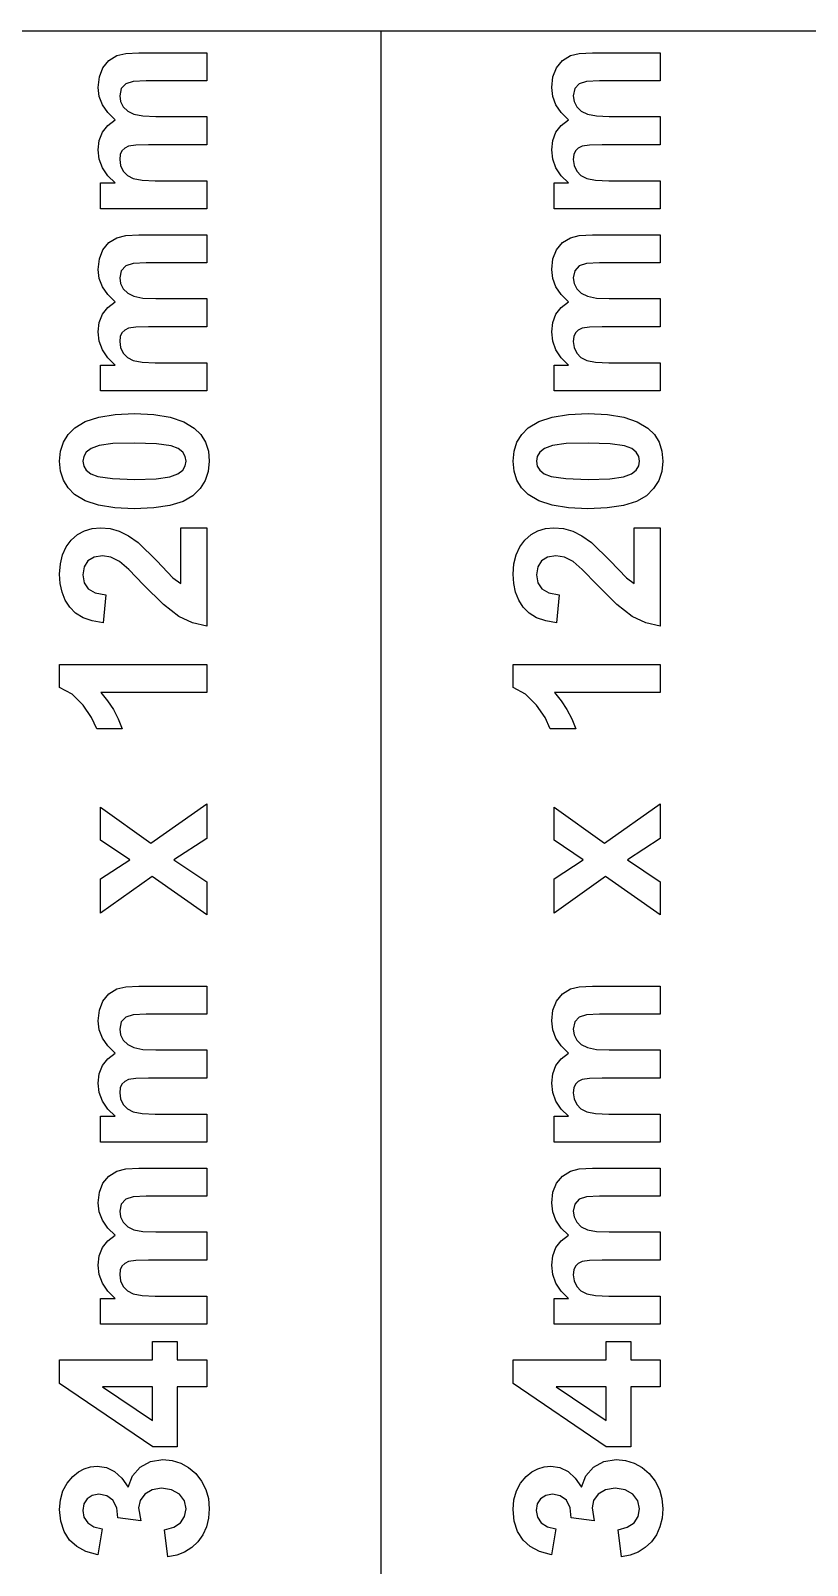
# Model space of a CAD drawing. Header units: metres. Extents: x 298 to 6408, y -126 to 1371.
# Drawn here: x 4594.4 to 4802.7, y 317.5 to 729.3 of the extents above; entities that cross this region are included whole.
import ezdxf

# ---------------------------------------------------------------- set-up
doc = ezdxf.new("R2010")
doc.units = ezdxf.units.M

msp = doc.modelspace()

# ---------------------------------------------------------------- linework, layer by layer
at = {"layer": '734mm x 120mm'}
for p, q in [((4613.74, 719.34), (4615.32, 721.24)), ((4615.32, 721.24), (4617.49, 722.59)), ((4617.49, 722.59), (4619.87, 723.17)), ((4619.87, 723.17), (4623.39, 723.36)), ((4623.39, 723.36), (4641.6, 723.36)), ((4641.6, 723.36), (4641.6, 715.83)), ((4735.4, 719.34), (4736.98, 721.24)), ((4736.98, 721.24), (4739.15, 722.59)), ((4739.15, 722.59), (4741.53, 723.17)), ((4741.53, 723.17), (4745.05, 723.36)), ((4745.05, 723.36), (4763.26, 723.36)), ((4763.26, 723.36), (4763.26, 715.83)), ((4612.47, 714.03), (4612.79, 716.93)), ((4612.79, 716.93), (4613.74, 719.34)), ((4734.13, 714.03), (4734.45, 716.93)), ((4734.45, 716.93), (4735.4, 719.34)), ((4612.75, 711.63), (4612.47, 714.03)), ((4618.64, 713.72), (4618.24, 711.83)), ((4619.85, 715.05), (4618.64, 713.72)), ((4621.83, 715.63), (4619.85, 715.05)), ((4625.32, 715.83), (4621.83, 715.63)), ((4641.6, 715.83), (4625.32, 715.83)), ((4734.41, 711.63), (4734.13, 714.03)), ((4740.3, 713.72), (4739.9, 711.83)), ((4741.51, 715.05), (4740.3, 713.72)), ((4743.49, 715.63), (4741.51, 715.05)), ((4746.98, 715.83), (4743.49, 715.63)), ((4763.26, 715.83), (4746.98, 715.83)), ((4613.6, 709.39), (4612.75, 711.63)), ((4615.01, 707.29), (4613.6, 709.39)), ((4618.24, 711.83), (4618.48, 710.29)), ((4618.48, 710.29), (4619.2, 708.85)), ((4619.2, 708.85), (4620.39, 707.65)), ((4735.26, 709.39), (4734.41, 711.63)), ((4736.67, 707.29), (4735.26, 709.39)), ((4739.9, 711.83), (4740.14, 710.29)), ((4740.14, 710.29), (4740.86, 708.85)), ((4740.86, 708.85), (4742.05, 707.65)), ((4617, 705.34), (4615.01, 707.29)), ((4615.01, 703.87), (4617, 705.34)), ((4620.39, 707.65), (4622.03, 706.84)), ((4622.03, 706.84), (4624.44, 706.38)), ((4624.44, 706.38), (4627.92, 706.22)), ((4627.92, 706.22), (4641.6, 706.22)), ((4641.6, 706.22), (4641.6, 698.68)), ((4738.66, 705.34), (4736.67, 707.29)), ((4736.67, 703.87), (4738.66, 705.34)), ((4742.05, 707.65), (4743.69, 706.84)), ((4743.69, 706.84), (4746.1, 706.38)), ((4746.1, 706.38), (4749.58, 706.22)), ((4749.58, 706.22), (4763.26, 706.22)), ((4763.26, 706.22), (4763.26, 698.68)), ((4612.75, 699.84), (4613.6, 702.04)), ((4613.6, 702.04), (4615.01, 703.87)), ((4734.41, 699.84), (4735.26, 702.04)), ((4735.26, 702.04), (4736.67, 703.87)), ((4612.47, 697.29), (4612.75, 699.84)), ((4612.75, 694.8), (4612.47, 697.29)), ((4618.38, 696.04), (4618.24, 694.74)), ((4618.83, 697.03), (4618.38, 696.04)), ((4619.57, 697.77), (4618.83, 697.03)), ((4620.62, 698.28), (4619.57, 697.77)), ((4622.57, 698.58), (4620.62, 698.28)), ((4625.99, 698.68), (4622.57, 698.58)), ((4641.6, 698.68), (4625.99, 698.68)), ((4734.13, 697.29), (4734.41, 699.84)), ((4734.41, 694.8), (4734.13, 697.29)), ((4740.04, 696.04), (4739.9, 694.74)), ((4740.49, 697.03), (4740.04, 696.04)), ((4741.23, 697.77), (4740.49, 697.03)), ((4742.28, 698.28), (4741.23, 697.77)), ((4744.23, 698.58), (4742.28, 698.28)), ((4747.65, 698.68), (4744.23, 698.58)), ((4763.26, 698.68), (4747.65, 698.68)), ((4613.6, 692.49), (4612.75, 694.8)), ((4615.02, 690.36), (4613.6, 692.49)), ((4618.24, 694.74), (4618.47, 693.08)), ((4618.47, 693.08), (4619.18, 691.6)), ((4735.26, 692.49), (4734.41, 694.8)), ((4736.68, 690.36), (4735.26, 692.49)), ((4739.9, 694.74), (4740.13, 693.08)), ((4740.13, 693.08), (4740.84, 691.6)), ((4613.11, 681.46), (4613.11, 688.41)), ((4613.11, 688.41), (4617, 688.41)), ((4617, 688.41), (4615.02, 690.36)), ((4619.18, 691.6), (4620.32, 690.4)), ((4620.32, 690.4), (4621.89, 689.6)), ((4621.89, 689.6), (4624.24, 689.15)), ((4624.24, 689.15), (4627.76, 689)), ((4627.76, 689), (4641.6, 689)), ((4641.6, 689), (4641.6, 681.46)), ((4734.77, 681.46), (4734.77, 688.41)), ((4734.77, 688.41), (4738.66, 688.41)), ((4738.66, 688.41), (4736.68, 690.36)), ((4740.84, 691.6), (4741.98, 690.4)), ((4741.98, 690.4), (4743.55, 689.6)), ((4743.55, 689.6), (4745.9, 689.15)), ((4745.9, 689.15), (4749.42, 689)), ((4749.42, 689), (4763.26, 689)), ((4763.26, 689), (4763.26, 681.46)), ((4641.6, 681.46), (4613.11, 681.46)), ((4763.26, 681.46), (4734.77, 681.46)), ((4613.74, 670.49), (4615.32, 672.39)), ((4615.32, 672.39), (4617.49, 673.73)), ((4617.49, 673.73), (4619.87, 674.32)), ((4619.87, 674.32), (4623.39, 674.51)), ((4623.39, 674.51), (4641.6, 674.51)), ((4641.6, 674.51), (4641.6, 666.97)), ((4735.4, 670.49), (4736.98, 672.39)), ((4736.98, 672.39), (4739.15, 673.73)), ((4739.15, 673.73), (4741.53, 674.32)), ((4741.53, 674.32), (4745.05, 674.51)), ((4745.05, 674.51), (4763.26, 674.51)), ((4763.26, 674.51), (4763.26, 666.97)), ((4612.47, 665.18), (4612.79, 668.07)), ((4612.79, 668.07), (4613.74, 670.49)), ((4734.13, 665.18), (4734.45, 668.07)), ((4734.45, 668.07), (4735.4, 670.49)), ((4612.75, 662.78), (4612.47, 665.18)), ((4618.64, 664.87), (4618.24, 662.98)), ((4619.85, 666.19), (4618.64, 664.87)), ((4621.83, 666.78), (4619.85, 666.19)), ((4625.32, 666.97), (4621.83, 666.78)), ((4641.6, 666.97), (4625.32, 666.97)), ((4734.41, 662.78), (4734.13, 665.18)), ((4740.3, 664.87), (4739.9, 662.98)), ((4741.51, 666.19), (4740.3, 664.87)), ((4743.49, 666.78), (4741.51, 666.19)), ((4746.98, 666.97), (4743.49, 666.78)), ((4763.26, 666.97), (4746.98, 666.97)), ((4613.6, 660.53), (4612.75, 662.78)), ((4615.01, 658.44), (4613.6, 660.53)), ((4618.24, 662.98), (4618.48, 661.44)), ((4618.48, 661.44), (4619.2, 660)), ((4619.2, 660), (4620.39, 658.8)), ((4735.26, 660.53), (4734.41, 662.78)), ((4736.67, 658.44), (4735.26, 660.53)), ((4739.9, 662.98), (4740.14, 661.44)), ((4740.14, 661.44), (4740.86, 660)), ((4740.86, 660), (4742.05, 658.8)), ((4613.6, 653.18), (4615.01, 655.01)), ((4617, 656.48), (4615.01, 658.44)), ((4615.01, 655.01), (4617, 656.48)), ((4620.39, 658.8), (4622.03, 657.99)), ((4622.03, 657.99), (4624.44, 657.52)), ((4624.44, 657.52), (4627.92, 657.37)), ((4627.92, 657.37), (4641.6, 657.37)), ((4641.6, 657.37), (4641.6, 649.83)), ((4735.26, 653.18), (4736.67, 655.01)), ((4738.66, 656.48), (4736.67, 658.44)), ((4736.67, 655.01), (4738.66, 656.48)), ((4742.05, 658.8), (4743.69, 657.99)), ((4743.69, 657.99), (4746.1, 657.52)), ((4746.1, 657.52), (4749.58, 657.37)), ((4749.58, 657.37), (4763.26, 657.37)), ((4763.26, 657.37), (4763.26, 649.83)), ((4612.47, 648.44), (4612.75, 650.99)), ((4612.75, 650.99), (4613.6, 653.18)), ((4734.13, 648.44), (4734.41, 650.99)), ((4734.41, 650.99), (4735.26, 653.18)), ((4612.75, 645.95), (4612.47, 648.44)), ((4618.38, 647.18), (4618.24, 645.89)), ((4618.83, 648.18), (4618.38, 647.18)), ((4619.57, 648.91), (4618.83, 648.18)), ((4620.62, 649.43), (4619.57, 648.91)), ((4622.57, 649.73), (4620.62, 649.43)), ((4625.99, 649.83), (4622.57, 649.73)), ((4641.6, 649.83), (4625.99, 649.83)), ((4734.41, 645.95), (4734.13, 648.44)), ((4740.04, 647.18), (4739.9, 645.89)), ((4740.49, 648.18), (4740.04, 647.18)), ((4741.23, 648.91), (4740.49, 648.18)), ((4742.28, 649.43), (4741.23, 648.91)), ((4744.23, 649.73), (4742.28, 649.43)), ((4747.65, 649.83), (4744.23, 649.73)), ((4763.26, 649.83), (4747.65, 649.83)), ((4613.6, 643.64), (4612.75, 645.95)), ((4615.02, 641.51), (4613.6, 643.64)), ((4618.24, 645.89), (4618.47, 644.23)), ((4618.47, 644.23), (4619.18, 642.75)), ((4619.18, 642.75), (4620.32, 641.55)), ((4735.26, 643.64), (4734.41, 645.95)), ((4736.68, 641.51), (4735.26, 643.64)), ((4739.9, 645.89), (4740.13, 644.23)), ((4740.13, 644.23), (4740.84, 642.75)), ((4740.84, 642.75), (4741.98, 641.55)), ((4613.11, 632.61), (4613.11, 639.56)), ((4613.11, 639.56), (4617, 639.56)), ((4617, 639.56), (4615.02, 641.51)), ((4620.32, 641.55), (4621.89, 640.75)), ((4621.89, 640.75), (4624.24, 640.3)), ((4624.24, 640.3), (4627.76, 640.15)), ((4627.76, 640.15), (4641.6, 640.15)), ((4641.6, 640.15), (4641.6, 632.61)), ((4734.77, 632.61), (4734.77, 639.56)), ((4734.77, 639.56), (4738.66, 639.56)), ((4738.66, 639.56), (4736.68, 641.51)), ((4741.98, 641.55), (4743.55, 640.75)), ((4743.55, 640.75), (4745.9, 640.3)), ((4745.9, 640.3), (4749.42, 640.15)), ((4749.42, 640.15), (4763.26, 640.15)), ((4763.26, 640.15), (4763.26, 632.61)), ((4641.6, 632.61), (4613.11, 632.61)), ((4763.26, 632.61), (4734.77, 632.61)), ((4612.61, 625.56), (4617.01, 626.28)), ((4617.01, 626.28), (4622.21, 626.52)), ((4622.21, 626.52), (4627.39, 626.28)), ((4627.39, 626.28), (4631.8, 625.55)), ((4734.27, 625.56), (4738.67, 626.28)), ((4738.67, 626.28), (4743.87, 626.52)), ((4743.87, 626.52), (4749.05, 626.28)), ((4749.05, 626.28), (4753.46, 625.55)), ((4604.41, 620.91), (4606.19, 622.68)), ((4606.19, 622.68), (4609, 624.36)), ((4609, 624.36), (4612.61, 625.56)), ((4631.8, 625.55), (4635.42, 624.34)), ((4635.42, 624.34), (4638.25, 622.65)), ((4638.25, 622.65), (4640.01, 620.9)), ((4726.07, 620.91), (4727.85, 622.68)), ((4727.85, 622.68), (4730.66, 624.36)), ((4730.66, 624.36), (4734.27, 625.56)), ((4753.46, 625.55), (4757.08, 624.34)), ((4757.08, 624.34), (4759.91, 622.65)), ((4759.91, 622.65), (4761.67, 620.9)), ((4602.37, 616.45), (4603.13, 618.84)), ((4603.13, 618.84), (4604.41, 620.91)), ((4612.7, 617.93), (4610.54, 617.14)), ((4616.37, 618.46), (4612.7, 617.93)), ((4622.21, 618.63), (4616.37, 618.46)), ((4628.12, 618.44), (4622.21, 618.63)), ((4632.03, 617.85), (4628.12, 618.44)), ((4633.93, 617.14), (4632.03, 617.85)), ((4640.01, 620.9), (4641.27, 618.83)), ((4641.27, 618.83), (4642.02, 616.45)), ((4724.03, 616.45), (4724.79, 618.84)), ((4724.79, 618.84), (4726.07, 620.91)), ((4734.36, 617.93), (4732.2, 617.14)), ((4738.03, 618.46), (4734.36, 617.93)), ((4743.87, 618.63), (4738.03, 618.46)), ((4749.78, 618.44), (4743.87, 618.63)), ((4753.69, 617.85), (4749.78, 618.44)), ((4755.59, 617.14), (4753.69, 617.85)), ((4761.67, 620.9), (4762.93, 618.83)), ((4762.93, 618.83), (4763.68, 616.45)), ((4602.11, 613.75), (4602.37, 616.45)), ((4602.36, 611.05), (4602.11, 613.75)), ((4608.58, 615.04), (4608.36, 613.75)), ((4608.36, 613.75), (4608.58, 612.45)), ((4609.24, 616.17), (4608.58, 615.04)), ((4610.54, 617.14), (4609.24, 616.17)), ((4635.15, 616.19), (4633.93, 617.14)), ((4635.81, 615.04), (4635.15, 616.19)), ((4636.02, 613.75), (4635.81, 615.04)), ((4635.81, 612.46), (4636.02, 613.75)), ((4642.27, 613.75), (4642, 611.02)), ((4642.02, 616.45), (4642.27, 613.75)), ((4723.77, 613.75), (4724.03, 616.45)), ((4724.02, 611.05), (4723.77, 613.75)), ((4730.24, 615.04), (4730.02, 613.75)), ((4730.02, 613.75), (4730.24, 612.45)), ((4730.9, 616.17), (4730.24, 615.04)), ((4732.2, 617.14), (4730.9, 616.17)), ((4756.81, 616.19), (4755.59, 617.14)), ((4757.47, 615.04), (4756.81, 616.19)), ((4757.68, 613.75), (4757.47, 615.04)), ((4757.47, 612.46), (4757.68, 613.75)), ((4763.93, 613.75), (4763.66, 611.02)), ((4763.68, 616.45), (4763.93, 613.75)), ((4603.12, 608.66), (4602.36, 611.05)), ((4608.58, 612.45), (4609.24, 611.31)), ((4609.24, 611.31), (4610.45, 610.35)), ((4610.45, 610.35), (4612.36, 609.64)), ((4612.36, 609.64), (4616.28, 609.06)), ((4628.05, 609.04), (4631.72, 609.56)), ((4631.72, 609.56), (4633.87, 610.35)), ((4633.87, 610.35), (4635.16, 611.32)), ((4635.16, 611.32), (4635.81, 612.46)), ((4642, 611.02), (4641.17, 608.56)), ((4724.78, 608.66), (4724.02, 611.05)), ((4730.24, 612.45), (4730.9, 611.31)), ((4730.9, 611.31), (4732.11, 610.35)), ((4732.11, 610.35), (4734.02, 609.64)), ((4734.02, 609.64), (4737.94, 609.06)), ((4749.71, 609.04), (4753.38, 609.56)), ((4753.38, 609.56), (4755.53, 610.35)), ((4755.53, 610.35), (4756.82, 611.32)), ((4756.82, 611.32), (4757.47, 612.46)), ((4763.66, 611.02), (4762.83, 608.56)), ((4604.38, 606.59), (4603.12, 608.66)), ((4606.14, 604.84), (4604.38, 606.59)), ((4616.28, 609.06), (4622.21, 608.86)), ((4622.21, 608.86), (4628.05, 609.04)), ((4639.79, 606.39), (4637.86, 604.49)), ((4641.17, 608.56), (4639.79, 606.39)), ((4726.04, 606.59), (4724.78, 608.66)), ((4727.8, 604.84), (4726.04, 606.59)), ((4737.94, 609.06), (4743.87, 608.86)), ((4743.87, 608.86), (4749.71, 609.04)), ((4761.45, 606.39), (4759.52, 604.49)), ((4762.83, 608.56), (4761.45, 606.39)), ((4608.97, 603.15), (4606.14, 604.84)), ((4612.58, 601.94), (4608.97, 603.15)), ((4616.96, 601.22), (4612.58, 601.94)), ((4631.72, 601.86), (4627.36, 601.2)), ((4635.22, 602.95), (4631.72, 601.86)), ((4637.86, 604.49), (4635.22, 602.95)), ((4730.63, 603.15), (4727.8, 604.84)), ((4734.24, 601.94), (4730.63, 603.15)), ((4738.62, 601.22), (4734.24, 601.94)), ((4753.38, 601.86), (4749.02, 601.2)), ((4756.88, 602.95), (4753.38, 601.86)), ((4759.52, 604.49), (4756.88, 602.95)), ((4622.13, 600.98), (4616.96, 601.22)), ((4627.36, 601.2), (4622.13, 600.98)), ((4743.79, 600.98), (4738.62, 601.22)), ((4749.02, 601.2), (4743.79, 600.98)), ((4605.25, 592.58), (4606.92, 594.04)), ((4606.92, 594.04), (4608.77, 595.07)), ((4608.77, 595.07), (4610.82, 595.7)), ((4610.82, 595.7), (4613.06, 595.91)), ((4613.06, 595.91), (4615.65, 595.67)), ((4615.65, 595.67), (4618.12, 594.95)), ((4618.12, 594.95), (4620.57, 593.72)), ((4620.57, 593.72), (4623.15, 591.94)), ((4634.6, 595.91), (4641.6, 595.91)), ((4634.6, 580.94), (4634.6, 595.91)), ((4641.6, 595.91), (4641.6, 569.48)), ((4726.91, 592.58), (4728.58, 594.04)), ((4728.58, 594.04), (4730.43, 595.07)), ((4730.43, 595.07), (4732.48, 595.7)), ((4732.48, 595.7), (4734.72, 595.91)), ((4734.72, 595.91), (4737.31, 595.67)), ((4737.31, 595.67), (4739.78, 594.95)), ((4739.78, 594.95), (4742.23, 593.72)), ((4742.23, 593.72), (4744.81, 591.94)), ((4756.26, 595.91), (4763.26, 595.91)), ((4756.26, 580.94), (4756.26, 595.91)), ((4763.26, 595.91), (4763.26, 569.48)), ((4602.9, 588.63), (4603.88, 590.76)), ((4603.88, 590.76), (4605.25, 592.58)), ((4623.15, 591.94), (4628.16, 587)), ((4724.56, 588.63), (4725.54, 590.76)), ((4725.54, 590.76), (4726.91, 592.58)), ((4744.81, 591.94), (4749.82, 587)), ((4602.11, 583.43), (4602.31, 586.19)), ((4602.31, 586.19), (4602.9, 588.63)), ((4608.7, 585.37), (4608.36, 583.24)), ((4609.72, 586.99), (4608.7, 585.37)), ((4611.37, 588), (4609.72, 586.99)), ((4613.6, 588.34), (4611.37, 588)), ((4615.89, 587.95), (4613.6, 588.34)), ((4618.21, 586.79), (4615.89, 587.95)), ((4620.66, 584.65), (4618.21, 586.79)), ((4628.16, 587), (4632.51, 582.48)), ((4723.77, 583.43), (4723.97, 586.19)), ((4723.97, 586.19), (4724.56, 588.63)), ((4730.36, 585.37), (4730.02, 583.24)), ((4731.38, 586.99), (4730.36, 585.37)), ((4733.03, 588), (4731.38, 586.99)), ((4735.26, 588.34), (4733.03, 588)), ((4737.55, 587.95), (4735.26, 588.34)), ((4739.87, 586.79), (4737.55, 587.95)), ((4742.32, 584.65), (4739.87, 586.79)), ((4749.82, 587), (4754.17, 582.48)), ((4602.28, 580.89), (4602.11, 583.43)), ((4602.79, 578.56), (4602.28, 580.89)), ((4608.36, 583.24), (4608.72, 581.12)), ((4608.72, 581.12), (4609.79, 579.49)), ((4624.65, 580.53), (4620.66, 584.65)), ((4632.51, 582.48), (4634.6, 580.94)), ((4723.94, 580.89), (4723.77, 583.43)), ((4724.45, 578.56), (4723.94, 580.89)), ((4730.02, 583.24), (4730.38, 581.12)), ((4730.38, 581.12), (4731.45, 579.49)), ((4746.31, 580.53), (4742.32, 584.65)), ((4754.17, 582.48), (4756.26, 580.94)), ((4603.64, 576.46), (4602.79, 578.56)), ((4609.79, 579.49), (4611.68, 578.39)), ((4611.68, 578.39), (4614.51, 577.88)), ((4614.51, 577.88), (4613.76, 570.37)), ((4629.94, 575.25), (4624.65, 580.53)), ((4725.3, 576.46), (4724.45, 578.56)), ((4731.45, 579.49), (4733.34, 578.39)), ((4733.34, 578.39), (4736.17, 577.88)), ((4736.17, 577.88), (4735.42, 570.37)), ((4751.6, 575.25), (4746.31, 580.53)), ((4604.82, 574.58), (4603.64, 576.46)), ((4606.4, 572.99), (4604.82, 574.58)), ((4608.41, 571.75), (4606.4, 572.99)), ((4634.08, 572.06), (4629.94, 575.25)), ((4726.48, 574.58), (4725.3, 576.46)), ((4728.06, 572.99), (4726.48, 574.58)), ((4730.07, 571.75), (4728.06, 572.99)), ((4755.74, 572.06), (4751.6, 575.25)), ((4610.86, 570.88), (4608.41, 571.75)), ((4613.76, 570.37), (4610.86, 570.88)), ((4637.74, 570.34), (4634.08, 572.06)), ((4641.6, 569.48), (4637.74, 570.34)), ((4732.52, 570.88), (4730.07, 571.75)), ((4735.42, 570.37), (4732.52, 570.88)), ((4759.4, 570.34), (4755.74, 572.06)), ((4763.26, 569.48), (4759.4, 570.34)), ((4602.11, 553.06), (4602.11, 559.18)), ((4602.11, 559.18), (4641.6, 559.18)), ((4641.6, 559.18), (4641.6, 551.64)), ((4723.77, 553.06), (4723.77, 559.18)), ((4723.77, 559.18), (4763.26, 559.18)), ((4763.26, 559.18), (4763.26, 551.64)), ((4605.48, 551.23), (4602.11, 553.06)), ((4727.14, 551.23), (4723.77, 553.06)), ((4608.4, 548.31), (4605.48, 551.23)), ((4610.67, 544.98), (4608.4, 548.31)), ((4641.6, 551.64), (4613.19, 551.64)), ((4613.19, 551.64), (4615, 549.48)), ((4615, 549.48), (4616.55, 547.14)), ((4730.06, 548.31), (4727.14, 551.23)), ((4732.33, 544.98), (4730.06, 548.31)), ((4763.26, 551.64), (4734.85, 551.64)), ((4734.85, 551.64), (4736.66, 549.48)), ((4736.66, 549.48), (4738.21, 547.14)), ((4612.07, 541.9), (4610.67, 544.98)), ((4616.55, 547.14), (4617.86, 544.61)), ((4617.86, 544.61), (4618.91, 541.9)), ((4733.73, 541.9), (4732.33, 544.98)), ((4738.21, 547.14), (4739.52, 544.61)), ((4739.52, 544.61), (4740.57, 541.9)), ((4618.91, 541.9), (4612.07, 541.9)), ((4740.57, 541.9), (4733.73, 541.9)), ((4613.11, 512.04), (4613.11, 520.9)), ((4613.11, 520.9), (4626.61, 511.24)), ((4626.61, 511.24), (4641.6, 521.78)), ((4641.6, 521.78), (4641.6, 512.53)), ((4734.77, 512.04), (4734.77, 520.9)), ((4734.77, 520.9), (4748.27, 511.24)), ((4748.27, 511.24), (4763.26, 521.78)), ((4763.26, 521.78), (4763.26, 512.53)), ((4620.95, 506.73), (4613.11, 512.04)), ((4641.6, 512.53), (4632.78, 506.73)), ((4742.61, 506.73), (4734.77, 512.04)), ((4763.26, 512.53), (4754.44, 506.73)), ((4613.11, 501.69), (4620.95, 506.73)), ((4632.78, 506.73), (4641.6, 500.88)), ((4734.77, 501.69), (4742.61, 506.73)), ((4754.44, 506.73), (4763.26, 500.88)), ((4626.93, 502.33), (4613.11, 492.49)), ((4613.11, 492.49), (4613.11, 501.69)), ((4641.6, 492.06), (4626.93, 502.33)), ((4641.6, 500.88), (4641.6, 492.06)), ((4748.59, 502.33), (4734.77, 492.49)), ((4734.77, 492.49), (4734.77, 501.69)), ((4763.26, 492.06), (4748.59, 502.33)), ((4763.26, 500.88), (4763.26, 492.06)), ((4613.74, 468.88), (4615.32, 470.78)), ((4615.32, 470.78), (4617.49, 472.12)), ((4617.49, 472.12), (4619.87, 472.71)), ((4619.87, 472.71), (4623.39, 472.9)), ((4623.39, 472.9), (4641.6, 472.9)), ((4641.6, 472.9), (4641.6, 465.36)), ((4735.4, 468.88), (4736.98, 470.78)), ((4736.98, 470.78), (4739.15, 472.12)), ((4739.15, 472.12), (4741.53, 472.71)), ((4741.53, 472.71), (4745.05, 472.9)), ((4745.05, 472.9), (4763.26, 472.9)), ((4763.26, 472.9), (4763.26, 465.36)), ((4612.47, 463.57), (4612.79, 466.46)), ((4612.79, 466.46), (4613.74, 468.88)), ((4625.32, 465.36), (4621.83, 465.17)), ((4641.6, 465.36), (4625.32, 465.36)), ((4734.13, 463.57), (4734.45, 466.46)), ((4734.45, 466.46), (4735.4, 468.88)), ((4746.98, 465.36), (4743.49, 465.17)), ((4763.26, 465.36), (4746.98, 465.36)), ((4612.75, 461.17), (4612.47, 463.57)), ((4618.64, 463.26), (4618.24, 461.37)), ((4618.24, 461.37), (4618.48, 459.83)), ((4619.85, 464.59), (4618.64, 463.26)), ((4621.83, 465.17), (4619.85, 464.59)), ((4734.41, 461.17), (4734.13, 463.57)), ((4740.3, 463.26), (4739.9, 461.37)), ((4739.9, 461.37), (4740.14, 459.83)), ((4741.51, 464.59), (4740.3, 463.26)), ((4743.49, 465.17), (4741.51, 464.59)), ((4613.6, 458.92), (4612.75, 461.17)), ((4615.01, 456.83), (4613.6, 458.92)), ((4618.48, 459.83), (4619.2, 458.39)), ((4619.2, 458.39), (4620.39, 457.19)), ((4620.39, 457.19), (4622.03, 456.38)), ((4735.26, 458.92), (4734.41, 461.17)), ((4736.67, 456.83), (4735.26, 458.92)), ((4740.14, 459.83), (4740.86, 458.39)), ((4740.86, 458.39), (4742.05, 457.19)), ((4742.05, 457.19), (4743.69, 456.38)), ((4613.6, 451.57), (4615.01, 453.4)), ((4617, 454.87), (4615.01, 456.83)), ((4615.01, 453.4), (4617, 454.87)), ((4622.03, 456.38), (4624.44, 455.91)), ((4624.44, 455.91), (4627.92, 455.76)), ((4627.92, 455.76), (4641.6, 455.76)), ((4641.6, 455.76), (4641.6, 448.22)), ((4735.26, 451.57), (4736.67, 453.4)), ((4738.66, 454.87), (4736.67, 456.83)), ((4736.67, 453.4), (4738.66, 454.87)), ((4743.69, 456.38), (4746.1, 455.91)), ((4746.1, 455.91), (4749.58, 455.76)), ((4749.58, 455.76), (4763.26, 455.76)), ((4763.26, 455.76), (4763.26, 448.22)), ((4612.47, 446.83), (4612.75, 449.38)), ((4612.75, 449.38), (4613.6, 451.57)), ((4734.13, 446.83), (4734.41, 449.38)), ((4734.41, 449.38), (4735.26, 451.57)), ((4612.75, 444.34), (4612.47, 446.83)), ((4618.38, 445.57), (4618.24, 444.28)), ((4618.83, 446.57), (4618.38, 445.57)), ((4619.57, 447.3), (4618.83, 446.57)), ((4620.62, 447.82), (4619.57, 447.3)), ((4622.57, 448.12), (4620.62, 447.82)), ((4625.99, 448.22), (4622.57, 448.12)), ((4641.6, 448.22), (4625.99, 448.22)), ((4734.41, 444.34), (4734.13, 446.83)), ((4740.04, 445.57), (4739.9, 444.28)), ((4740.49, 446.57), (4740.04, 445.57)), ((4741.23, 447.3), (4740.49, 446.57)), ((4742.28, 447.82), (4741.23, 447.3)), ((4744.23, 448.12), (4742.28, 447.82)), ((4747.65, 448.22), (4744.23, 448.12)), ((4763.26, 448.22), (4747.65, 448.22)), ((4613.6, 442.03), (4612.75, 444.34)), ((4615.02, 439.9), (4613.6, 442.03)), ((4618.24, 444.28), (4618.47, 442.62)), ((4618.47, 442.62), (4619.18, 441.14)), ((4619.18, 441.14), (4620.32, 439.94)), ((4735.26, 442.03), (4734.41, 444.34)), ((4736.68, 439.9), (4735.26, 442.03)), ((4739.9, 444.28), (4740.13, 442.62)), ((4740.13, 442.62), (4740.84, 441.14)), ((4740.84, 441.14), (4741.98, 439.94)), ((4613.11, 431), (4613.11, 437.95)), ((4613.11, 437.95), (4617, 437.95)), ((4617, 437.95), (4615.02, 439.9)), ((4620.32, 439.94), (4621.89, 439.14)), ((4621.89, 439.14), (4624.24, 438.69)), ((4624.24, 438.69), (4627.76, 438.54)), ((4627.76, 438.54), (4641.6, 438.54)), ((4641.6, 438.54), (4641.6, 431)), ((4734.77, 431), (4734.77, 437.95)), ((4734.77, 437.95), (4738.66, 437.95)), ((4738.66, 437.95), (4736.68, 439.9)), ((4741.98, 439.94), (4743.55, 439.14)), ((4743.55, 439.14), (4745.9, 438.69)), ((4745.9, 438.69), (4749.42, 438.54)), ((4749.42, 438.54), (4763.26, 438.54)), ((4763.26, 438.54), (4763.26, 431)), ((4641.6, 431), (4613.11, 431)), ((4763.26, 431), (4734.77, 431)), ((4613.74, 420.02), (4615.32, 421.92)), ((4615.32, 421.92), (4617.49, 423.27)), ((4617.49, 423.27), (4619.87, 423.85)), ((4619.87, 423.85), (4623.39, 424.05)), ((4623.39, 424.05), (4641.6, 424.05)), ((4641.6, 424.05), (4641.6, 416.51)), ((4735.4, 420.02), (4736.98, 421.92)), ((4736.98, 421.92), (4739.15, 423.27)), ((4739.15, 423.27), (4741.53, 423.85)), ((4741.53, 423.85), (4745.05, 424.05)), ((4745.05, 424.05), (4763.26, 424.05)), ((4763.26, 424.05), (4763.26, 416.51)), ((4612.47, 414.71), (4612.79, 417.61)), ((4612.79, 417.61), (4613.74, 420.02)), ((4621.83, 416.32), (4619.85, 415.73)), ((4625.32, 416.51), (4621.83, 416.32)), ((4641.6, 416.51), (4625.32, 416.51)), ((4734.13, 414.71), (4734.45, 417.61)), ((4734.45, 417.61), (4735.4, 420.02)), ((4743.49, 416.32), (4741.51, 415.73)), ((4746.98, 416.51), (4743.49, 416.32)), ((4763.26, 416.51), (4746.98, 416.51)), ((4612.75, 412.32), (4612.47, 414.71)), ((4613.6, 410.07), (4612.75, 412.32)), ((4618.64, 414.4), (4618.24, 412.51)), ((4618.24, 412.51), (4618.48, 410.98)), ((4619.85, 415.73), (4618.64, 414.4)), ((4734.41, 412.32), (4734.13, 414.71)), ((4735.26, 410.07), (4734.41, 412.32)), ((4740.3, 414.4), (4739.9, 412.51)), ((4739.9, 412.51), (4740.14, 410.98)), ((4741.51, 415.73), (4740.3, 414.4)), ((4615.01, 407.97), (4613.6, 410.07)), ((4617, 406.02), (4615.01, 407.97)), ((4618.48, 410.98), (4619.2, 409.53)), ((4619.2, 409.53), (4620.39, 408.33)), ((4620.39, 408.33), (4622.03, 407.52)), ((4736.67, 407.97), (4735.26, 410.07)), ((4738.66, 406.02), (4736.67, 407.97)), ((4740.14, 410.98), (4740.86, 409.53)), ((4740.86, 409.53), (4742.05, 408.33)), ((4742.05, 408.33), (4743.69, 407.52)), ((4613.6, 402.72), (4615.01, 404.55)), ((4615.01, 404.55), (4617, 406.02)), ((4622.03, 407.52), (4624.44, 407.06)), ((4624.44, 407.06), (4627.92, 406.91)), ((4627.92, 406.91), (4641.6, 406.91)), ((4641.6, 406.91), (4641.6, 399.37)), ((4735.26, 402.72), (4736.67, 404.55)), ((4736.67, 404.55), (4738.66, 406.02)), ((4743.69, 407.52), (4746.1, 407.06)), ((4746.1, 407.06), (4749.58, 406.91)), ((4749.58, 406.91), (4763.26, 406.91)), ((4763.26, 406.91), (4763.26, 399.37)), ((4612.47, 397.97), (4612.75, 400.53)), ((4612.75, 400.53), (4613.6, 402.72)), ((4734.13, 397.97), (4734.41, 400.53)), ((4734.41, 400.53), (4735.26, 402.72)), ((4612.75, 395.49), (4612.47, 397.97)), ((4613.6, 393.18), (4612.75, 395.49)), ((4618.38, 396.72), (4618.24, 395.42)), ((4618.24, 395.42), (4618.47, 393.77)), ((4618.83, 397.72), (4618.38, 396.72)), ((4619.57, 398.45), (4618.83, 397.72)), ((4620.62, 398.96), (4619.57, 398.45)), ((4622.57, 399.27), (4620.62, 398.96)), ((4625.99, 399.37), (4622.57, 399.27)), ((4641.6, 399.37), (4625.99, 399.37)), ((4734.41, 395.49), (4734.13, 397.97)), ((4735.26, 393.18), (4734.41, 395.49)), ((4740.04, 396.72), (4739.9, 395.42)), ((4739.9, 395.42), (4740.13, 393.77)), ((4740.49, 397.72), (4740.04, 396.72)), ((4741.23, 398.45), (4740.49, 397.72)), ((4742.28, 398.96), (4741.23, 398.45)), ((4744.23, 399.27), (4742.28, 398.96)), ((4747.65, 399.37), (4744.23, 399.27)), ((4763.26, 399.37), (4747.65, 399.37)), ((4615.02, 391.05), (4613.6, 393.18)), ((4618.47, 393.77), (4619.18, 392.28)), ((4619.18, 392.28), (4620.32, 391.09)), ((4736.68, 391.05), (4735.26, 393.18)), ((4740.13, 393.77), (4740.84, 392.28)), ((4740.84, 392.28), (4741.98, 391.09)), ((4613.11, 382.14), (4613.11, 389.09)), ((4613.11, 389.09), (4617, 389.09)), ((4617, 389.09), (4615.02, 391.05)), ((4620.32, 391.09), (4621.89, 390.29)), ((4621.89, 390.29), (4624.24, 389.83)), ((4624.24, 389.83), (4627.76, 389.68)), ((4627.76, 389.68), (4641.6, 389.68)), ((4641.6, 389.68), (4641.6, 382.14)), ((4734.77, 382.14), (4734.77, 389.09)), ((4734.77, 389.09), (4738.66, 389.09)), ((4738.66, 389.09), (4736.68, 391.05)), ((4741.98, 391.09), (4743.55, 390.29)), ((4743.55, 390.29), (4745.9, 389.83)), ((4745.9, 389.83), (4749.42, 389.68)), ((4749.42, 389.68), (4763.26, 389.68)), ((4763.26, 389.68), (4763.26, 382.14)), ((4641.6, 382.14), (4613.11, 382.14)), ((4763.26, 382.14), (4734.77, 382.14)), ((4627.06, 372.62), (4627.06, 377.5)), ((4627.06, 377.5), (4633.69, 377.5)), ((4633.69, 377.5), (4633.69, 372.62)), ((4748.72, 372.62), (4748.72, 377.5)), ((4748.72, 377.5), (4755.35, 377.5)), ((4755.35, 377.5), (4755.35, 372.62)), ((4602.11, 366.29), (4602.11, 372.62)), ((4602.11, 372.62), (4627.06, 372.62)), ((4633.69, 372.62), (4641.6, 372.62)), ((4641.6, 372.62), (4641.6, 365.32)), ((4723.77, 366.29), (4723.77, 372.62)), ((4723.77, 372.62), (4748.72, 372.62)), ((4755.35, 372.62), (4763.26, 372.62)), ((4763.26, 372.62), (4763.26, 365.32)), ((4627.09, 349.23), (4602.11, 366.29)), ((4627.06, 365.32), (4613.62, 365.32)), ((4613.62, 365.32), (4627.06, 356.28)), ((4627.06, 356.28), (4627.06, 365.32)), ((4641.6, 365.32), (4633.69, 365.32)), ((4633.69, 365.32), (4633.69, 349.23)), ((4748.75, 349.23), (4723.77, 366.29)), ((4748.72, 365.32), (4735.28, 365.32)), ((4735.28, 365.32), (4748.72, 356.28)), ((4748.72, 356.28), (4748.72, 365.32)), ((4763.26, 365.32), (4755.35, 365.32)), ((4755.35, 365.32), (4755.35, 349.23)), ((4633.69, 349.23), (4627.09, 349.23)), ((4755.35, 349.23), (4748.75, 349.23)), ((4605.65, 341.31), (4607.15, 342.52)), ((4607.15, 342.52), (4608.74, 343.38)), ((4608.74, 343.38), (4610.42, 343.9)), ((4610.42, 343.9), (4612.2, 344.08)), ((4612.2, 344.08), (4614.66, 343.72)), ((4614.66, 343.72), (4616.85, 342.66)), ((4616.85, 342.66), (4618.79, 340.89)), ((4621.64, 341.46), (4623.71, 343.82)), ((4623.71, 343.82), (4626.49, 345.34)), ((4626.49, 345.34), (4629.8, 345.85)), ((4629.8, 345.85), (4632.29, 345.61)), ((4632.29, 345.61), (4634.59, 344.9)), ((4634.59, 344.9), (4636.71, 343.72)), ((4636.71, 343.72), (4638.63, 342.06)), ((4638.63, 342.06), (4640.22, 340.06)), ((4727.31, 341.31), (4728.81, 342.52)), ((4728.81, 342.52), (4730.4, 343.38)), ((4730.4, 343.38), (4732.08, 343.9)), ((4732.08, 343.9), (4733.86, 344.08)), ((4733.86, 344.08), (4736.32, 343.72)), ((4736.32, 343.72), (4738.51, 342.66)), ((4738.51, 342.66), (4740.45, 340.89)), ((4743.3, 341.46), (4745.37, 343.82)), ((4745.37, 343.82), (4748.15, 345.34)), ((4748.15, 345.34), (4751.46, 345.85)), ((4751.46, 345.85), (4753.95, 345.61)), ((4753.95, 345.61), (4756.25, 344.9)), ((4756.25, 344.9), (4758.37, 343.72)), ((4758.37, 343.72), (4760.29, 342.06)), ((4760.29, 342.06), (4761.88, 340.06)), ((4603, 337.41), (4604.11, 339.5)), ((4604.11, 339.5), (4605.65, 341.31)), ((4618.79, 340.89), (4620.46, 338.41)), ((4620.46, 338.41), (4621.64, 341.46)), ((4626.93, 337.74), (4624.97, 336.59)), ((4629.48, 338.12), (4626.93, 337.74)), ((4632.17, 337.72), (4629.48, 338.12)), ((4634.25, 336.52), (4632.17, 337.72)), ((4640.22, 340.06), (4641.36, 337.82)), ((4641.36, 337.82), (4642.05, 335.35)), ((4724.66, 337.41), (4725.77, 339.5)), ((4725.77, 339.5), (4727.31, 341.31)), ((4740.45, 340.89), (4742.12, 338.41)), ((4742.12, 338.41), (4743.3, 341.46)), ((4748.59, 337.74), (4746.63, 336.59)), ((4751.14, 338.12), (4748.59, 337.74)), ((4753.83, 337.72), (4751.14, 338.12)), ((4755.91, 336.52), (4753.83, 337.72)), ((4761.88, 340.06), (4763.02, 337.82)), ((4763.02, 337.82), (4763.71, 335.35)), ((4602.11, 332.41), (4602.33, 335.04)), ((4602.33, 335.04), (4603, 337.41)), ((4608.61, 333.95), (4608.31, 332.19)), ((4609.49, 335.33), (4608.61, 333.95)), ((4610.87, 336.22), (4609.49, 335.33)), ((4612.66, 336.51), (4610.87, 336.22)), ((4614.76, 336.11), (4612.66, 336.51)), ((4616.4, 334.9), (4614.76, 336.11)), ((4617.44, 332.93), (4616.4, 334.9)), ((4623.72, 334.89), (4623.31, 332.86)), ((4624.97, 336.59), (4623.72, 334.89)), ((4635.58, 334.74), (4634.25, 336.52)), ((4636.02, 332.59), (4635.58, 334.74)), ((4642.05, 335.35), (4642.27, 332.65)), ((4723.77, 332.41), (4723.99, 335.04)), ((4723.99, 335.04), (4724.66, 337.41)), ((4730.27, 333.95), (4729.97, 332.19)), ((4731.15, 335.33), (4730.27, 333.95)), ((4732.53, 336.22), (4731.15, 335.33)), ((4734.32, 336.51), (4732.53, 336.22)), ((4736.42, 336.11), (4734.32, 336.51)), ((4738.06, 334.9), (4736.42, 336.11)), ((4739.1, 332.93), (4738.06, 334.9)), ((4745.38, 334.89), (4744.97, 332.86)), ((4746.63, 336.59), (4745.38, 334.89)), ((4757.24, 334.74), (4755.91, 336.52)), ((4757.68, 332.59), (4757.24, 334.74)), ((4763.71, 335.35), (4763.93, 332.65)), ((4602.42, 329.32), (4602.11, 332.41)), ((4608.31, 332.19), (4608.65, 330.4)), ((4608.65, 330.4), (4609.65, 328.89)), ((4617.73, 330.23), (4617.44, 332.93)), ((4623.87, 329.4), (4617.73, 330.23)), ((4623.31, 332.86), (4623.87, 329.4)), ((4634.55, 328.89), (4635.65, 330.58)), ((4635.65, 330.58), (4636.02, 332.59)), ((4642.08, 330.09), (4641.51, 327.76)), ((4642.27, 332.65), (4642.08, 330.09)), ((4724.08, 329.32), (4723.77, 332.41)), ((4729.97, 332.19), (4730.31, 330.4)), ((4730.31, 330.4), (4731.31, 328.89)), ((4739.39, 330.23), (4739.1, 332.93)), ((4745.53, 329.4), (4739.39, 330.23)), ((4744.97, 332.86), (4745.53, 329.4)), ((4756.21, 328.89), (4757.31, 330.58)), ((4757.31, 330.58), (4757.68, 332.59)), ((4763.74, 330.09), (4763.17, 327.76)), ((4763.93, 332.65), (4763.74, 330.09)), ((4603.33, 326.54), (4602.42, 329.32)), ((4604.78, 324.22), (4603.33, 326.54)), ((4609.65, 328.89), (4611.3, 327.79)), ((4611.3, 327.79), (4613.57, 327.23)), ((4613.57, 327.23), (4612.39, 320.28)), ((4630.28, 327.01), (4632.74, 327.66)), ((4631.17, 319.72), (4630.28, 327.01)), ((4632.74, 327.66), (4634.55, 328.89)), ((4640.55, 325.67), (4639.2, 323.79)), ((4641.51, 327.76), (4640.55, 325.67)), ((4724.99, 326.54), (4724.08, 329.32)), ((4726.44, 324.22), (4724.99, 326.54)), ((4731.31, 328.89), (4732.96, 327.79)), ((4732.96, 327.79), (4735.23, 327.23)), ((4735.23, 327.23), (4734.05, 320.28)), ((4751.94, 327.01), (4754.4, 327.66)), ((4752.83, 319.72), (4751.94, 327.01)), ((4754.4, 327.66), (4756.21, 328.89)), ((4762.21, 325.67), (4760.86, 323.79)), ((4763.17, 327.76), (4762.21, 325.67)), ((4606.69, 322.47), (4604.78, 324.22)), ((4609.18, 321.19), (4606.69, 322.47)), ((4637.55, 322.22), (4635.66, 321.02)), ((4639.2, 323.79), (4637.55, 322.22)), ((4728.35, 322.47), (4726.44, 324.22)), ((4730.84, 321.19), (4728.35, 322.47)), ((4759.21, 322.22), (4757.32, 321.02)), ((4760.86, 323.79), (4759.21, 322.22)), ((4612.39, 320.28), (4609.18, 321.19)), ((4633.53, 320.18), (4631.17, 319.72)), ((4635.66, 321.02), (4633.53, 320.18)), ((4734.05, 320.28), (4730.84, 321.19)), ((4755.19, 320.18), (4752.83, 319.72)), ((4757.32, 321.02), (4755.19, 320.18))]:
    msp.add_line(p, q, dxfattribs=at)
at = {"layer": 'Layer0'}
for p, q in [((4586.32, 729.27), (4688.32, 729.27)), ((4688.32, 729.27), (4808.32, 729.27)), ((4688.32, 729.27), (4688.32, -4.73))]:
    msp.add_line(p, q, dxfattribs=at)

doc.saveas('drawing.dxf')
